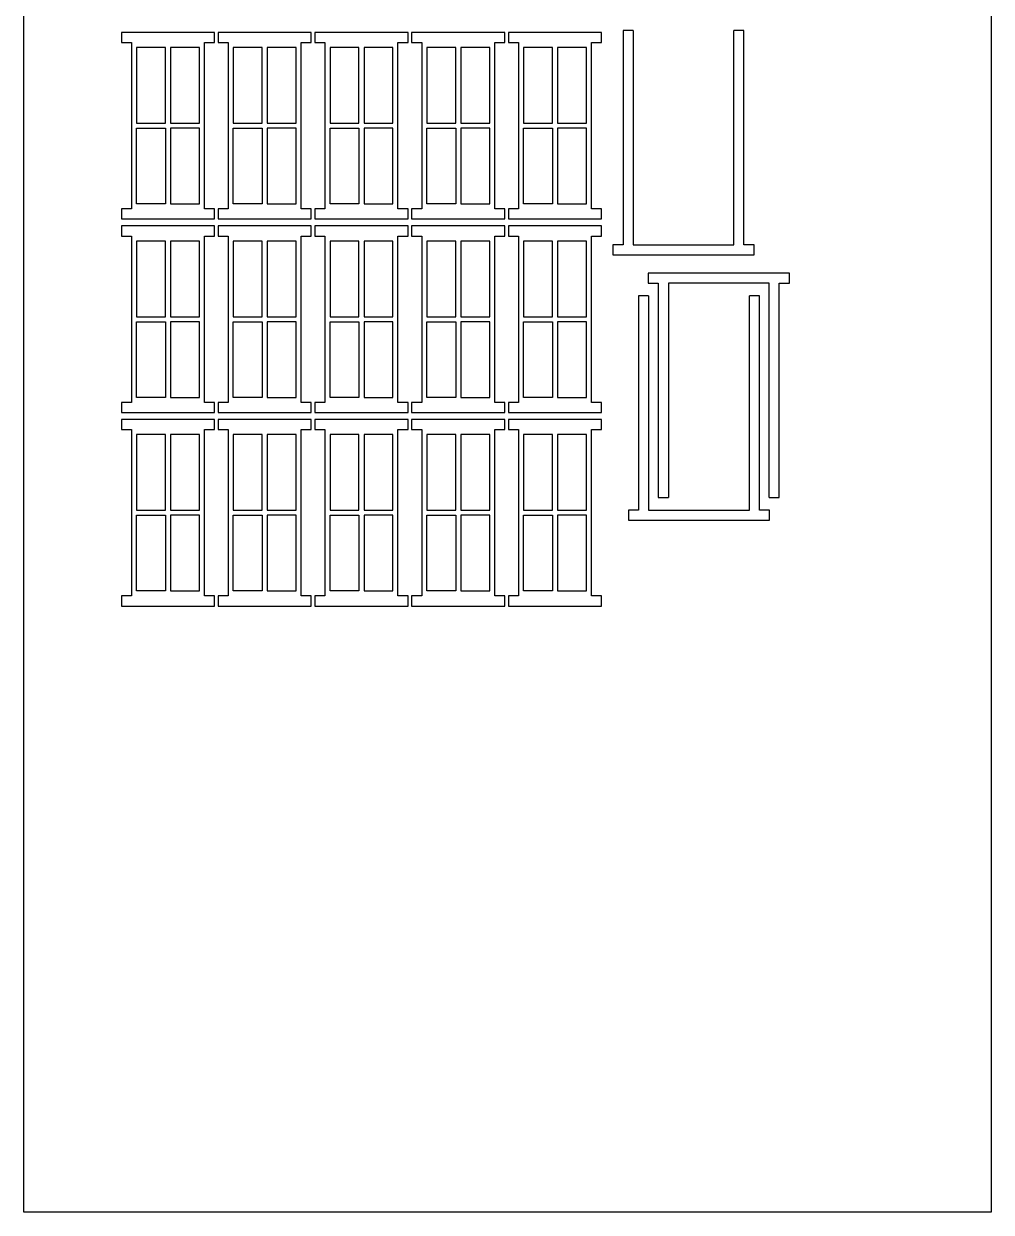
# Model space of a CAD drawing. Header units: inches. Extents: x -64.6 to -38.9, y -28.7 to 20.2.
# Drawn here: x -50.88 to -38.88, y -28.7 to -13.97 of the extents above; entities that cross this region are included whole.
import ezdxf

# ---------------------------------------------------------------- set-up
doc = ezdxf.new("R2010")
doc.units = ezdxf.units.IN
doc.header["$MEASUREMENT"] = 0
doc.linetypes.add('Continuous2', pattern=[0])
doc.layers.add('Cut', color=7, linetype='Continuous')

msp = doc.modelspace()

# ---------------------------------------------------------------- linework, layer by layer
at = {"color": 3, "linetype": 'Continuous2', "lineweight": -3, "true_color": 0x00ff00}
for p, q in [((-50.881, -28.701), (-50.881, -4.701)), ((-38.881, -4.701), (-38.881, -28.701)), ((-38.881, -28.701), (-50.881, -28.701))]:
    msp.add_line(p, q, dxfattribs=at)
at = {"layer": 'Cut', "color": 0, "linetype": 'Continuous2', "lineweight": -3}
for p, q in [((-48.514, -14.074), (-49.67, -14.074)), ((-49.67, -14.074), (-49.67, -14.199)), ((-48.514, -14.199), (-48.514, -14.074)), ((-47.314, -14.074), (-48.47, -14.074)), ((-48.47, -14.074), (-48.47, -14.199)), ((-47.314, -14.199), (-47.314, -14.074)), ((-46.114, -14.074), (-47.27, -14.074)), ((-47.27, -14.074), (-47.27, -14.199)), ((-46.114, -14.199), (-46.114, -14.074)), ((-44.914, -14.074), (-46.07, -14.074)), ((-46.07, -14.074), (-46.07, -14.199)), ((-44.914, -14.199), (-44.914, -14.074)), ((-43.714, -14.074), (-44.87, -14.074)), ((-44.87, -14.074), (-44.87, -14.199)), ((-43.714, -14.199), (-43.714, -14.074)), ((-49.67, -14.199), (-49.545, -14.199)), ((-49.545, -14.199), (-49.545, -16.261)), ((-49.123, -14.261), (-49.482, -14.261)), ((-49.482, -14.261), (-49.482, -15.199)), ((-49.123, -15.199), (-49.123, -14.261)), ((-49.06, -14.261), (-49.06, -15.199)), ((-48.701, -14.261), (-49.06, -14.261)), ((-48.701, -15.199), (-48.701, -14.261)), ((-48.639, -16.261), (-48.639, -14.199)), ((-48.639, -14.199), (-48.514, -14.199)), ((-48.47, -14.199), (-48.345, -14.199)), ((-48.345, -14.199), (-48.345, -16.261)), ((-47.923, -14.261), (-48.282, -14.261)), ((-48.282, -14.261), (-48.282, -15.199)), ((-47.923, -15.199), (-47.923, -14.261)), ((-47.86, -14.261), (-47.86, -15.199)), ((-47.501, -14.261), (-47.86, -14.261)), ((-47.501, -15.199), (-47.501, -14.261)), ((-47.439, -16.261), (-47.439, -14.199)), ((-47.439, -14.199), (-47.314, -14.199)), ((-47.27, -14.199), (-47.145, -14.199)), ((-47.145, -14.199), (-47.145, -16.261)), ((-46.723, -14.261), (-47.082, -14.261)), ((-47.082, -14.261), (-47.082, -15.199)), ((-46.723, -15.199), (-46.723, -14.261)), ((-46.66, -14.261), (-46.66, -15.199)), ((-46.301, -14.261), (-46.66, -14.261)), ((-46.301, -15.199), (-46.301, -14.261)), ((-46.239, -16.261), (-46.239, -14.199)), ((-46.239, -14.199), (-46.114, -14.199)), ((-46.07, -14.199), (-45.945, -14.199)), ((-45.945, -14.199), (-45.945, -16.261)), ((-45.523, -14.261), (-45.882, -14.261)), ((-45.882, -14.261), (-45.882, -15.199)), ((-45.523, -15.199), (-45.523, -14.261)), ((-45.46, -14.261), (-45.46, -15.199)), ((-45.101, -14.261), (-45.46, -14.261)), ((-45.101, -15.199), (-45.101, -14.261)), ((-45.039, -16.261), (-45.039, -14.199)), ((-45.039, -14.199), (-44.914, -14.199)), ((-44.87, -14.199), (-44.745, -14.199)), ((-44.745, -14.199), (-44.745, -16.261)), ((-44.323, -14.261), (-44.682, -14.261)), ((-44.682, -14.261), (-44.682, -15.199)), ((-44.323, -15.199), (-44.323, -14.261)), ((-44.26, -14.261), (-44.26, -15.199)), ((-43.901, -14.261), (-44.26, -14.261)), ((-43.901, -15.199), (-43.901, -14.261)), ((-43.839, -16.261), (-43.839, -14.199)), ((-43.839, -14.199), (-43.714, -14.199)), ((-49.482, -15.199), (-49.123, -15.199)), ((-49.482, -16.199), (-49.482, -15.261)), ((-49.482, -15.261), (-49.123, -15.261)), ((-49.123, -15.261), (-49.123, -16.199)), ((-49.06, -15.199), (-48.701, -15.199)), ((-49.06, -15.261), (-49.06, -16.199)), ((-48.701, -15.261), (-49.06, -15.261)), ((-48.701, -16.199), (-48.701, -15.261)), ((-48.282, -15.199), (-47.923, -15.199)), ((-48.282, -16.199), (-48.282, -15.261)), ((-48.282, -15.261), (-47.923, -15.261)), ((-47.923, -15.261), (-47.923, -16.199)), ((-47.86, -15.199), (-47.501, -15.199)), ((-47.86, -15.261), (-47.86, -16.199)), ((-47.501, -15.261), (-47.86, -15.261)), ((-47.501, -16.199), (-47.501, -15.261)), ((-47.082, -15.199), (-46.723, -15.199)), ((-47.082, -16.199), (-47.082, -15.261)), ((-47.082, -15.261), (-46.723, -15.261)), ((-46.723, -15.261), (-46.723, -16.199)), ((-46.66, -15.199), (-46.301, -15.199)), ((-46.66, -15.261), (-46.66, -16.199)), ((-46.301, -15.261), (-46.66, -15.261)), ((-46.301, -16.199), (-46.301, -15.261)), ((-45.882, -15.199), (-45.523, -15.199)), ((-45.882, -16.199), (-45.882, -15.261)), ((-45.882, -15.261), (-45.523, -15.261)), ((-45.523, -15.261), (-45.523, -16.199)), ((-45.46, -15.199), (-45.101, -15.199)), ((-45.46, -15.261), (-45.46, -16.199)), ((-45.101, -15.261), (-45.46, -15.261)), ((-45.101, -16.199), (-45.101, -15.261)), ((-44.682, -15.199), (-44.323, -15.199)), ((-44.682, -16.199), (-44.682, -15.261)), ((-44.682, -15.261), (-44.323, -15.261)), ((-44.323, -15.261), (-44.323, -16.199)), ((-44.26, -15.199), (-43.901, -15.199)), ((-44.26, -15.261), (-44.26, -16.199)), ((-43.901, -15.261), (-44.26, -15.261)), ((-43.901, -16.199), (-43.901, -15.261)), ((-49.123, -16.199), (-49.482, -16.199)), ((-49.06, -16.199), (-48.701, -16.199)), ((-47.923, -16.199), (-48.282, -16.199)), ((-47.86, -16.199), (-47.501, -16.199)), ((-46.723, -16.199), (-47.082, -16.199)), ((-46.66, -16.199), (-46.301, -16.199)), ((-45.523, -16.199), (-45.882, -16.199)), ((-45.46, -16.199), (-45.101, -16.199)), ((-44.323, -16.199), (-44.682, -16.199)), ((-44.26, -16.199), (-43.901, -16.199)), ((-49.67, -16.261), (-49.67, -16.386)), ((-49.545, -16.261), (-49.67, -16.261)), ((-48.514, -16.261), (-48.639, -16.261)), ((-48.514, -16.386), (-48.514, -16.261)), ((-48.345, -16.261), (-48.47, -16.261)), ((-48.47, -16.261), (-48.47, -16.386)), ((-47.314, -16.261), (-47.439, -16.261)), ((-47.314, -16.386), (-47.314, -16.261)), ((-47.145, -16.261), (-47.27, -16.261)), ((-47.27, -16.261), (-47.27, -16.386)), ((-46.114, -16.261), (-46.239, -16.261)), ((-46.114, -16.386), (-46.114, -16.261)), ((-45.945, -16.261), (-46.07, -16.261)), ((-46.07, -16.261), (-46.07, -16.386)), ((-44.914, -16.261), (-45.039, -16.261)), ((-44.914, -16.386), (-44.914, -16.261)), ((-44.745, -16.261), (-44.87, -16.261)), ((-44.87, -16.261), (-44.87, -16.386)), ((-43.714, -16.261), (-43.839, -16.261)), ((-43.714, -16.386), (-43.714, -16.261)), ((-49.67, -16.386), (-48.514, -16.386)), ((-48.514, -16.474), (-49.67, -16.474)), ((-49.67, -16.474), (-49.67, -16.599)), ((-48.514, -16.599), (-48.514, -16.474)), ((-48.47, -16.386), (-47.314, -16.386)), ((-47.314, -16.474), (-48.47, -16.474)), ((-48.47, -16.474), (-48.47, -16.599)), ((-47.314, -16.599), (-47.314, -16.474)), ((-47.27, -16.386), (-46.114, -16.386)), ((-46.114, -16.474), (-47.27, -16.474)), ((-47.27, -16.474), (-47.27, -16.599)), ((-46.114, -16.599), (-46.114, -16.474)), ((-46.07, -16.386), (-44.914, -16.386)), ((-44.914, -16.474), (-46.07, -16.474)), ((-46.07, -16.474), (-46.07, -16.599)), ((-44.914, -16.599), (-44.914, -16.474)), ((-44.87, -16.386), (-43.714, -16.386)), ((-43.714, -16.474), (-44.87, -16.474)), ((-44.87, -16.474), (-44.87, -16.599)), ((-43.714, -16.599), (-43.714, -16.474)), ((-49.67, -16.599), (-49.545, -16.599)), ((-49.545, -16.599), (-49.545, -18.661)), ((-48.639, -18.661), (-48.639, -16.599)), ((-48.639, -16.599), (-48.514, -16.599)), ((-48.47, -16.599), (-48.345, -16.599)), ((-48.345, -16.599), (-48.345, -18.661)), ((-47.439, -18.661), (-47.439, -16.599)), ((-47.439, -16.599), (-47.314, -16.599)), ((-47.27, -16.599), (-47.145, -16.599)), ((-47.145, -16.599), (-47.145, -18.661)), ((-46.239, -18.661), (-46.239, -16.599)), ((-46.239, -16.599), (-46.114, -16.599)), ((-46.07, -16.599), (-45.945, -16.599)), ((-45.945, -16.599), (-45.945, -18.661)), ((-45.039, -18.661), (-45.039, -16.599)), ((-45.039, -16.599), (-44.914, -16.599)), ((-44.87, -16.599), (-44.745, -16.599)), ((-44.745, -16.599), (-44.745, -18.661)), ((-43.839, -18.661), (-43.839, -16.599)), ((-43.839, -16.599), (-43.714, -16.599)), ((-49.123, -16.661), (-49.482, -16.661)), ((-49.482, -16.661), (-49.482, -17.599)), ((-49.123, -17.599), (-49.123, -16.661)), ((-49.06, -16.661), (-49.06, -17.599)), ((-48.701, -16.661), (-49.06, -16.661)), ((-48.701, -17.599), (-48.701, -16.661)), ((-47.923, -16.661), (-48.282, -16.661)), ((-48.282, -16.661), (-48.282, -17.599)), ((-47.923, -17.599), (-47.923, -16.661)), ((-47.86, -16.661), (-47.86, -17.599)), ((-47.501, -16.661), (-47.86, -16.661)), ((-47.501, -17.599), (-47.501, -16.661)), ((-46.723, -16.661), (-47.082, -16.661)), ((-47.082, -16.661), (-47.082, -17.599)), ((-46.723, -17.599), (-46.723, -16.661)), ((-46.66, -16.661), (-46.66, -17.599)), ((-46.301, -16.661), (-46.66, -16.661)), ((-46.301, -17.599), (-46.301, -16.661)), ((-45.523, -16.661), (-45.882, -16.661)), ((-45.882, -16.661), (-45.882, -17.599)), ((-45.523, -17.599), (-45.523, -16.661)), ((-45.46, -16.661), (-45.46, -17.599)), ((-45.101, -16.661), (-45.46, -16.661)), ((-45.101, -17.599), (-45.101, -16.661)), ((-44.323, -16.661), (-44.682, -16.661)), ((-44.682, -16.661), (-44.682, -17.599)), ((-44.323, -17.599), (-44.323, -16.661)), ((-44.26, -16.661), (-44.26, -17.599)), ((-43.901, -16.661), (-44.26, -16.661)), ((-43.901, -17.599), (-43.901, -16.661)), ((-49.482, -17.599), (-49.123, -17.599)), ((-49.482, -18.599), (-49.482, -17.661)), ((-49.482, -17.661), (-49.123, -17.661)), ((-49.123, -17.661), (-49.123, -18.599)), ((-49.06, -17.599), (-48.701, -17.599)), ((-49.06, -17.661), (-49.06, -18.599)), ((-48.701, -17.661), (-49.06, -17.661)), ((-48.701, -18.599), (-48.701, -17.661)), ((-48.282, -17.599), (-47.923, -17.599)), ((-48.282, -18.599), (-48.282, -17.661)), ((-48.282, -17.661), (-47.923, -17.661)), ((-47.923, -17.661), (-47.923, -18.599)), ((-47.86, -17.599), (-47.501, -17.599)), ((-47.86, -17.661), (-47.86, -18.599)), ((-47.501, -17.661), (-47.86, -17.661)), ((-47.501, -18.599), (-47.501, -17.661)), ((-47.082, -17.599), (-46.723, -17.599)), ((-47.082, -18.599), (-47.082, -17.661)), ((-47.082, -17.661), (-46.723, -17.661)), ((-46.723, -17.661), (-46.723, -18.599)), ((-46.66, -17.599), (-46.301, -17.599)), ((-46.66, -17.661), (-46.66, -18.599)), ((-46.301, -17.661), (-46.66, -17.661)), ((-46.301, -18.599), (-46.301, -17.661)), ((-45.882, -17.599), (-45.523, -17.599)), ((-45.882, -18.599), (-45.882, -17.661)), ((-45.882, -17.661), (-45.523, -17.661)), ((-45.523, -17.661), (-45.523, -18.599)), ((-45.46, -17.599), (-45.101, -17.599)), ((-45.46, -17.661), (-45.46, -18.599)), ((-45.101, -17.661), (-45.46, -17.661)), ((-45.101, -18.599), (-45.101, -17.661)), ((-44.682, -17.599), (-44.323, -17.599)), ((-44.682, -18.599), (-44.682, -17.661)), ((-44.682, -17.661), (-44.323, -17.661)), ((-44.323, -17.661), (-44.323, -18.599)), ((-44.26, -17.599), (-43.901, -17.599)), ((-44.26, -17.661), (-44.26, -18.599)), ((-43.901, -17.661), (-44.26, -17.661)), ((-43.901, -18.599), (-43.901, -17.661)), ((-49.545, -18.661), (-49.67, -18.661)), ((-49.67, -18.661), (-49.67, -18.786)), ((-49.123, -18.599), (-49.482, -18.599)), ((-49.06, -18.599), (-48.701, -18.599)), ((-48.514, -18.661), (-48.639, -18.661)), ((-48.514, -18.786), (-48.514, -18.661)), ((-48.345, -18.661), (-48.47, -18.661)), ((-48.47, -18.661), (-48.47, -18.786)), ((-47.923, -18.599), (-48.282, -18.599)), ((-47.86, -18.599), (-47.501, -18.599)), ((-47.314, -18.661), (-47.439, -18.661)), ((-47.314, -18.786), (-47.314, -18.661)), ((-47.145, -18.661), (-47.27, -18.661)), ((-47.27, -18.661), (-47.27, -18.786)), ((-46.723, -18.599), (-47.082, -18.599)), ((-46.66, -18.599), (-46.301, -18.599)), ((-46.114, -18.661), (-46.239, -18.661)), ((-46.114, -18.786), (-46.114, -18.661)), ((-45.945, -18.661), (-46.07, -18.661)), ((-46.07, -18.661), (-46.07, -18.786)), ((-45.523, -18.599), (-45.882, -18.599)), ((-45.46, -18.599), (-45.101, -18.599)), ((-44.914, -18.661), (-45.039, -18.661)), ((-44.914, -18.786), (-44.914, -18.661)), ((-44.745, -18.661), (-44.87, -18.661)), ((-44.87, -18.661), (-44.87, -18.786)), ((-44.323, -18.599), (-44.682, -18.599)), ((-44.26, -18.599), (-43.901, -18.599)), ((-43.714, -18.661), (-43.839, -18.661)), ((-43.714, -18.786), (-43.714, -18.661)), ((-49.67, -18.786), (-48.514, -18.786)), ((-48.47, -18.786), (-47.314, -18.786)), ((-47.27, -18.786), (-46.114, -18.786)), ((-46.07, -18.786), (-44.914, -18.786)), ((-44.87, -18.786), (-43.714, -18.786)), ((-48.514, -18.874), (-49.67, -18.874)), ((-49.67, -18.874), (-49.67, -18.999)), ((-49.67, -18.999), (-49.545, -18.999)), ((-49.545, -18.999), (-49.545, -21.061)), ((-48.639, -21.061), (-48.639, -18.999)), ((-48.639, -18.999), (-48.514, -18.999)), ((-48.514, -18.999), (-48.514, -18.874)), ((-47.314, -18.874), (-48.47, -18.874)), ((-48.47, -18.874), (-48.47, -18.999)), ((-48.47, -18.999), (-48.345, -18.999)), ((-48.345, -18.999), (-48.345, -21.061)), ((-47.439, -21.061), (-47.439, -18.999)), ((-47.439, -18.999), (-47.314, -18.999)), ((-47.314, -18.999), (-47.314, -18.874)), ((-46.114, -18.874), (-47.27, -18.874)), ((-47.27, -18.874), (-47.27, -18.999)), ((-47.27, -18.999), (-47.145, -18.999)), ((-47.145, -18.999), (-47.145, -21.061)), ((-46.239, -21.061), (-46.239, -18.999)), ((-46.239, -18.999), (-46.114, -18.999)), ((-46.114, -18.999), (-46.114, -18.874)), ((-44.914, -18.874), (-46.07, -18.874)), ((-46.07, -18.874), (-46.07, -18.999)), ((-46.07, -18.999), (-45.945, -18.999)), ((-45.945, -18.999), (-45.945, -21.061)), ((-45.039, -21.061), (-45.039, -18.999)), ((-45.039, -18.999), (-44.914, -18.999)), ((-44.914, -18.999), (-44.914, -18.874)), ((-43.714, -18.874), (-44.87, -18.874)), ((-44.87, -18.874), (-44.87, -18.999)), ((-44.87, -18.999), (-44.745, -18.999)), ((-44.745, -18.999), (-44.745, -21.061)), ((-43.839, -21.061), (-43.839, -18.999)), ((-43.839, -18.999), (-43.714, -18.999)), ((-43.714, -18.999), (-43.714, -18.874)), ((-49.123, -19.061), (-49.482, -19.061)), ((-49.482, -19.061), (-49.482, -19.999)), ((-49.123, -19.999), (-49.123, -19.061)), ((-49.06, -19.061), (-49.06, -19.999)), ((-48.701, -19.061), (-49.06, -19.061)), ((-48.701, -19.999), (-48.701, -19.061)), ((-47.923, -19.061), (-48.282, -19.061)), ((-48.282, -19.061), (-48.282, -19.999)), ((-47.923, -19.999), (-47.923, -19.061)), ((-47.86, -19.061), (-47.86, -19.999)), ((-47.501, -19.061), (-47.86, -19.061)), ((-47.501, -19.999), (-47.501, -19.061)), ((-46.723, -19.061), (-47.082, -19.061)), ((-47.082, -19.061), (-47.082, -19.999)), ((-46.723, -19.999), (-46.723, -19.061)), ((-46.66, -19.061), (-46.66, -19.999)), ((-46.301, -19.061), (-46.66, -19.061)), ((-46.301, -19.999), (-46.301, -19.061)), ((-45.523, -19.061), (-45.882, -19.061)), ((-45.882, -19.061), (-45.882, -19.999)), ((-45.523, -19.999), (-45.523, -19.061)), ((-45.46, -19.061), (-45.46, -19.999)), ((-45.101, -19.061), (-45.46, -19.061)), ((-45.101, -19.999), (-45.101, -19.061)), ((-44.323, -19.061), (-44.682, -19.061)), ((-44.682, -19.061), (-44.682, -19.999)), ((-44.323, -19.999), (-44.323, -19.061)), ((-44.26, -19.061), (-44.26, -19.999)), ((-43.901, -19.061), (-44.26, -19.061)), ((-43.901, -19.999), (-43.901, -19.061)), ((-49.482, -19.999), (-49.123, -19.999)), ((-49.06, -19.999), (-48.701, -19.999)), ((-48.282, -19.999), (-47.923, -19.999)), ((-47.86, -19.999), (-47.501, -19.999)), ((-47.082, -19.999), (-46.723, -19.999)), ((-46.66, -19.999), (-46.301, -19.999)), ((-45.882, -19.999), (-45.523, -19.999)), ((-45.46, -19.999), (-45.101, -19.999)), ((-44.682, -19.999), (-44.323, -19.999)), ((-44.26, -19.999), (-43.901, -19.999)), ((-49.482, -20.999), (-49.482, -20.061)), ((-49.482, -20.061), (-49.123, -20.061)), ((-49.123, -20.061), (-49.123, -20.999)), ((-49.06, -20.061), (-49.06, -20.999)), ((-48.701, -20.061), (-49.06, -20.061)), ((-48.701, -20.999), (-48.701, -20.061)), ((-48.282, -20.999), (-48.282, -20.061)), ((-48.282, -20.061), (-47.923, -20.061)), ((-47.923, -20.061), (-47.923, -20.999)), ((-47.86, -20.061), (-47.86, -20.999)), ((-47.501, -20.061), (-47.86, -20.061)), ((-47.501, -20.999), (-47.501, -20.061)), ((-47.082, -20.999), (-47.082, -20.061)), ((-47.082, -20.061), (-46.723, -20.061)), ((-46.723, -20.061), (-46.723, -20.999)), ((-46.66, -20.061), (-46.66, -20.999)), ((-46.301, -20.061), (-46.66, -20.061)), ((-46.301, -20.999), (-46.301, -20.061)), ((-45.882, -20.999), (-45.882, -20.061)), ((-45.882, -20.061), (-45.523, -20.061)), ((-45.523, -20.061), (-45.523, -20.999)), ((-45.46, -20.061), (-45.46, -20.999)), ((-45.101, -20.061), (-45.46, -20.061)), ((-45.101, -20.999), (-45.101, -20.061)), ((-44.682, -20.999), (-44.682, -20.061)), ((-44.682, -20.061), (-44.323, -20.061)), ((-44.323, -20.061), (-44.323, -20.999)), ((-44.26, -20.061), (-44.26, -20.999)), ((-43.901, -20.061), (-44.26, -20.061)), ((-43.901, -20.999), (-43.901, -20.061)), ((-49.545, -21.061), (-49.67, -21.061)), ((-49.67, -21.061), (-49.67, -21.186)), ((-49.123, -20.999), (-49.482, -20.999)), ((-49.06, -20.999), (-48.701, -20.999)), ((-48.514, -21.061), (-48.639, -21.061)), ((-48.514, -21.186), (-48.514, -21.061)), ((-48.345, -21.061), (-48.47, -21.061)), ((-48.47, -21.061), (-48.47, -21.186)), ((-47.923, -20.999), (-48.282, -20.999)), ((-47.86, -20.999), (-47.501, -20.999)), ((-47.314, -21.061), (-47.439, -21.061)), ((-47.314, -21.186), (-47.314, -21.061)), ((-47.145, -21.061), (-47.27, -21.061)), ((-47.27, -21.061), (-47.27, -21.186)), ((-46.723, -20.999), (-47.082, -20.999)), ((-46.66, -20.999), (-46.301, -20.999)), ((-46.114, -21.061), (-46.239, -21.061)), ((-46.114, -21.186), (-46.114, -21.061)), ((-45.945, -21.061), (-46.07, -21.061)), ((-46.07, -21.061), (-46.07, -21.186)), ((-45.523, -20.999), (-45.882, -20.999)), ((-45.46, -20.999), (-45.101, -20.999)), ((-44.914, -21.061), (-45.039, -21.061)), ((-44.914, -21.186), (-44.914, -21.061)), ((-44.745, -21.061), (-44.87, -21.061)), ((-44.87, -21.061), (-44.87, -21.186)), ((-44.323, -20.999), (-44.682, -20.999)), ((-44.26, -20.999), (-43.901, -20.999)), ((-43.714, -21.061), (-43.839, -21.061)), ((-43.714, -21.186), (-43.714, -21.061)), ((-49.67, -21.186), (-48.514, -21.186)), ((-48.47, -21.186), (-47.314, -21.186)), ((-47.27, -21.186), (-46.114, -21.186)), ((-46.07, -21.186), (-44.914, -21.186)), ((-44.87, -21.186), (-43.714, -21.186))]:
    msp.add_line(p, q, dxfattribs=at)
at = {"layer": 'Cut', "linetype": 'Continuous2', "lineweight": -3}
for p, q in [((-43.448, -14.052), (-43.448, -16.708)), ((-43.323, -14.052), (-43.448, -14.052)), ((-43.323, -14.052), (-43.323, -16.708)), ((-42.073, -16.708), (-42.073, -14.052)), ((-41.948, -14.052), (-42.073, -14.052)), ((-41.948, -16.708), (-41.948, -14.052)), ((-43.448, -16.708), (-43.573, -16.708)), ((-43.573, -16.708), (-43.573, -16.833)), ((-43.323, -16.708), (-42.073, -16.708)), ((-41.823, -16.708), (-41.948, -16.708)), ((-41.823, -16.833), (-41.823, -16.708)), ((-43.573, -16.833), (-41.823, -16.833)), ((-41.385, -17.059), (-43.135, -17.059)), ((-43.135, -17.059), (-43.135, -17.184)), ((-41.385, -17.184), (-41.385, -17.059)), ((-43.135, -17.184), (-43.01, -17.184)), ((-43.01, -17.184), (-43.01, -19.84)), ((-42.885, -17.184), (-42.885, -19.84)), ((-41.635, -17.184), (-42.885, -17.184)), ((-41.635, -19.84), (-41.635, -17.184)), ((-41.51, -19.84), (-41.51, -17.184)), ((-41.51, -17.184), (-41.385, -17.184)), ((-43.256, -17.34), (-43.256, -19.996)), ((-43.131, -17.34), (-43.256, -17.34)), ((-43.131, -17.34), (-43.131, -19.996)), ((-41.881, -19.996), (-41.881, -17.34)), ((-41.756, -17.34), (-41.881, -17.34)), ((-41.756, -19.996), (-41.756, -17.34)), ((-43.01, -19.84), (-42.885, -19.84)), ((-41.635, -19.84), (-41.51, -19.84)), ((-43.256, -19.996), (-43.381, -19.996)), ((-43.381, -19.996), (-43.381, -20.121)), ((-43.131, -19.996), (-41.881, -19.996)), ((-41.631, -19.996), (-41.756, -19.996)), ((-41.631, -20.121), (-41.631, -19.996)), ((-43.381, -20.121), (-41.631, -20.121))]:
    msp.add_line(p, q, dxfattribs=at)

doc.saveas('drawing.dxf')
